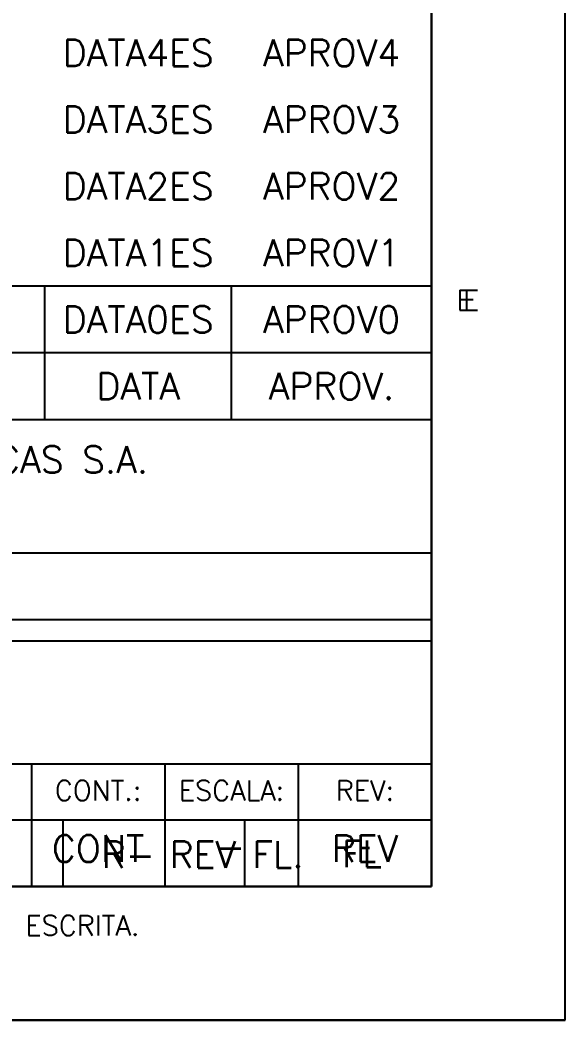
# Model space of a CAD drawing. Header units: millimetres. Extents: x 0 to 420, y 0 to 297.
# Drawn here: x 379.1 to 420, y 0 to 74.9 of the extents above; entities that cross this region are included whole.
import ezdxf
from ezdxf.enums import TextEntityAlignment as Align

# ---------------------------------------------------------------- set-up
doc = ezdxf.new("R2010")
doc.units = ezdxf.units.MM
doc.layers.add('-1', color=7, linetype='Continuous')
doc.layers.add('1', color=7, linetype='Continuous')
doc.styles.add('RA100', font='ROMANS.SHX', dxfattribs={"height": 2.5})
doc.styles.add('RA60', font='ROMANS.SHX', dxfattribs={"height": 1.5})
doc.styles.add('RA80', font='ROMANS.SHX')
doc.styles.add('ROMANS', font='romans.shx')

msp = doc.modelspace()

# ---------------------------------------------------------------- linework, layer by layer
at = {"layer": '-1', "color": 1}
for q in [(420, 297), (0, 0)]:
    msp.add_line((420, 0), q, dxfattribs=at)
at = {"layer": '-1', "color": 5}
for p, q in [((410, 287), (410, 10)), ((410, 10), (16.654, 10))]:
    msp.add_line(p, q, dxfattribs=at)
at = {"layer": '-1', "color": 3}
for p, q in [((25, 28.4), (410, 28.4)), ((312, 19.2), (410, 19.2)), ((380, 19.2), (380, 10)), ((390, 19.2), (390, 10)), ((400, 19.2), (400, 10))]:
    msp.add_line(p, q, dxfattribs=at)
at = {"layer": '1', "color": 1}
for p, q in [((420, 0), (420, 297)), ((0, 0), (420, 0))]:
    msp.add_line(p, q, dxfattribs=at)
at = {"layer": '1', "color": 6}
for p, q in [((410, 10), (410, 287)), ((25, 45), (410, 45)), ((325, 35), (410, 35)), ((20, 10), (410, 10))]:
    msp.add_line(p, q, dxfattribs=at)
at = {"layer": '1', "color": 2}
for p, q in [((410, 54.987), (235, 54.987)), ((381, 49.994), (381, 54.987)), ((395, 49.994), (395, 54.987)), ((410, 49.994), (235, 49.994)), ((381, 45), (381, 49.994)), ((395, 45), (395, 49.994))]:
    msp.add_line(p, q, dxfattribs=at)
at = {"layer": '1', "color": 3}
msp.add_line((325, 30), (410, 30), dxfattribs=at)
at = {"layer": '1'}
for p, q in [((325, 15), (410, 15)), ((382.38, 10), (382.38, 15)), ((396, 10), (396, 15))]:
    msp.add_line(p, q, dxfattribs=at)

# ---------------------------------------------------------------- texts
at = {"layer": '-1'}
for s, height, style, p in [('E', 1.5, 'RA80', (412.959, 53.95)), ('CONT.:', 1.5, 'RA60', (385, 17.2)), ('ESCALA:', 1.5, 'RA60', (395, 17.2)), ('REV:', 1.5, 'RA60', (405, 17.2)), ('-', 2, 'RA80', (394.919, 12.986))]:
    msp.add_text(s, height=height, dxfattribs=dict(at, style=style)).set_placement(p, align=Align.MIDDLE_CENTER)
at = {"layer": '-1', "style": 'RA80'}
for tag, p in [('CONT', (385, 12.841)), ('REV', (405, 12.841))]:
    msp.add_attdef(tag, text='', height=2, dxfattribs=at).set_placement(p, align=Align.MIDDLE_CENTER)
at = {"layer": '1'}
for s, height, style, p in [('E', 1.5, 'RA80', (412.459, 53.95)), ('DATA', 2, 'RA100', (388, 47.497)), ('APROV.', 2, 'RA100', (402.5, 47.497))]:
    msp.add_text(s, height=height, dxfattribs=dict(at, style=style)).set_placement(p, align=Align.MIDDLE_CENTER)
for s, height, style, p in [('ELETROSUL CENTRAIS ELÉTRICAS S.A.', 2, 'RA100', (338.785, 40.991)), ('R-', 2, 'RA100', (385.248, 11.4)), ('FL.', 2, 'RA100', (396.561, 11.4)), ('ESTE DESENHO É PROPRIEDADE DA ELETROSUL - NÃO PODE SER TRANSFERIDO OU USADO PARA OUTROS FINS SEM AUTORIZAÇÃO ESCRITA.', 1.5, 'RA60', (246.347, 6.323))]:
    msp.add_text(s, height=height, dxfattribs=dict(at, style=style)).set_placement(p)
at = {"layer": '1', "style": 'RA100'}
for tag, p in [('DATA4ES', (388, 72.465)), ('APROV4', (402.5, 72.465)), ('DATA3ES', (388, 67.471)), ('APROV3', (402.5, 67.471)), ('DATA2ES', (388, 62.478)), ('APROV2', (402.5, 62.478)), ('DATA1ES', (388, 57.484)), ('APROV1', (402.5, 57.484)), ('DATA0ES', (388, 52.49)), ('APROV0', (402.5, 52.49))]:
    msp.add_attdef(tag, text='', height=2, dxfattribs=at).set_placement(p, align=Align.MIDDLE_CENTER)
at = {"layer": '1', "color": 7, "lineweight": -3, "style": 'ROMANS'}
for tag, text, height, p in [('REV', '', 2, (392.841, 12.391)), ('FL', '0001', 2, (404.768, 12.452)), ('TOT', '', 0.0001, (420, 0))]:
    msp.add_attdef(tag, text=text, height=height, dxfattribs=at).set_placement(p, align=Align.MIDDLE_CENTER)

doc.saveas('drawing.dxf')
